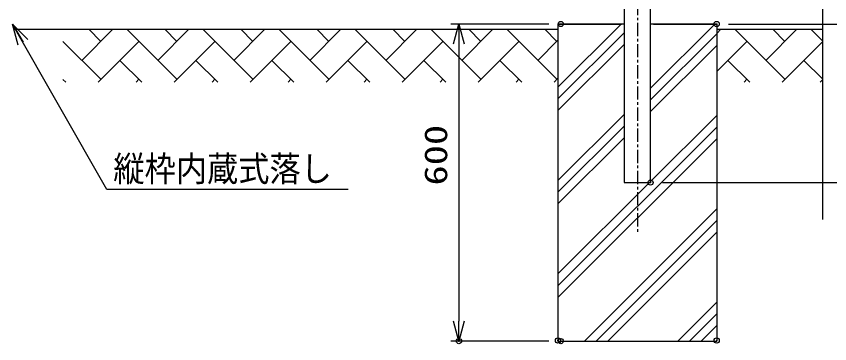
# Model space of a CAD drawing. Units: millimetres, scale not verified. Extents: x -4425 to 4425, y -3150 to 3150.
# Drawn here: x 1592 to 3130, y -1618 to -998 of the extents above; entities that cross this region are included whole.
import ezdxf
from ezdxf.enums import TextEntityAlignment as Align

# ---------------------------------------------------------------- set-up
doc = ezdxf.new("R2010")
doc.units = ezdxf.units.MM
doc.header["$LTSCALE"] = 20
doc.header["$PDMODE"] = 32
doc.header["$PDSIZE"] = 10
doc.linetypes.add('USER1', pattern=[2, 1.25, -0.25, 0.25, -0.25])
for name, color, linetype, lineweight in [('0-2_外形線', 7, 'Continuous', 25), ('0-5_寸法', 4, 'Continuous', 25), ('0-A_LAYER04', 1, 'USER1', 25), ('0-B_EXTCNT-L', 4, 'Continuous', 25), ('0-C_LAYER15', 1, 'Continuous', 25), ('1-1_ハッチング', 4, 'Continuous', 25), ('1-9_LAYER12', 3, 'Continuous', 25)]:
    doc.layers.add(name, color=color, linetype=linetype, lineweight=lineweight)
doc.layers.add('0-6_DEFPOINTS', color=7, linetype='Continuous')
doc.styles.add('ＭＳ ゴシック', font='')
doc.styles.get('ＭＳ ゴシック').set_extended_font_data('MS Gothic')

# ---------------------------------------------------------------- blocks, each defined once
blk = doc.blocks.new('_Open30')
at = {"layer": '0-5_寸法'}
blk.add_line((0, 0), (-20, 0), dxfattribs=at)
blk.add_lwpolyline([(-20, 5.36), (0, 0), (-20, -5.36)], dxfattribs=at)

msp = doc.modelspace()

# ---------------------------------------------------------------- linework, layer by layer
at = {"layer": '0-2_外形線'}
for p, q in [((2741.68, 711.88), (2741.68, -1313.12)), ((2791.68, -1313.12), (2791.68, 711.88)), ((2616.68, -1013.12), (2616.68, -1613.12)), ((2616.68, -1013.12), (2736.43, -1013.12)), ((2741.68, -1013.12), (2616.73, -1013.12)), ((2916.63, -1013.12), (2791.68, -1013.12)), ((2796.93, -1013.12), (2916.68, -1013.12)), ((2916.68, -1013.12), (2916.68, -1613.12)), ((1587.18, -1023.12), (2616.68, -1023.12)), ((2916.68, -1023.12), (3116.68, -1023.12)), ((2741.68, -1313.12), (2791.68, -1313.12)), ((2616.68, -1613.12), (2916.68, -1613.12))]:
    msp.add_line(p, q, dxfattribs=at)
at = {"layer": '0-6_DEFPOINTS'}
for p in [(2621.93, -1013.12), (2916.68, -1013.12), (2791.68, -1313.12), (2429.36, -1613.12), (2616.68, -1612.04), (2621.93, -1613.12), (2916.68, -1612.04)]:
    msp.add_point(p, dxfattribs=at)
at = {"layer": '0-A_LAYER04'}
msp.add_line((2766.68, 748.86), (2766.68, -1409.38), dxfattribs=at)
at = {"layer": '0-B_EXTCNT-L'}
msp.add_line((3116.68, 858.46), (3116.68, -1383.33), dxfattribs=at)
at = {"layer": '0-C_LAYER15'}
for p, q in [((2599.43, -1013.12), (2414.36, -1013.12)), ((2939.18, -1013.12), (3634.42, -1013.12)), ((2939.18, -1013.12), (3483.42, -1013.12)), ((2939.18, -1013.12), (3483.42, -1013.12)), ((2814.18, -1313.12), (3780.25, -1313.12)), ((2814.18, -1313.12), (3483.42, -1313.12)), ((2599.43, -1613.12), (2414.36, -1613.12))]:
    msp.add_line(p, q, dxfattribs=at)
at = {"layer": '0-C_LAYER15', "color": 2}
msp.add_line((2429.36, -1050.62), (2429.36, -1575.62), dxfattribs=at)
at = {"layer": '1-1_ハッチング'}
for p, q in [((2616.68, -1132.59), (2736.15, -1013.12)), ((2791.68, -1134.37), (2912.93, -1013.12)), ((1716.53, -1081.86), (1775.28, -1023.12)), ((1752.45, -1045.94), (1729.63, -1023.12)), ((1896.14, -1117.78), (1801.47, -1023.12)), ((1860.22, -1081.86), (1918.96, -1023.12)), ((1896.14, -1045.94), (1873.31, -1023.12)), ((2039.82, -1117.78), (1945.15, -1023.12)), ((2003.9, -1081.86), (2062.65, -1023.12)), ((2039.82, -1045.94), (2016.99, -1023.12)), ((2183.5, -1117.78), (2088.84, -1023.12)), ((2147.58, -1081.86), (2206.33, -1023.12)), ((2183.5, -1045.94), (2160.68, -1023.12)), ((2327.19, -1117.78), (2232.52, -1023.12)), ((2291.27, -1081.86), (2350.01, -1023.12)), ((2327.19, -1045.94), (2304.36, -1023.12)), ((2470.87, -1117.78), (2376.21, -1023.12)), ((2434.95, -1081.86), (2493.7, -1023.12)), ((2470.87, -1045.94), (2448.05, -1023.12)), ((2614.56, -1117.78), (2519.89, -1023.12)), ((2614.56, -1045.94), (2591.73, -1023.12)), ((2616.68, -1154.69), (2741.68, -1029.69)), ((2916.68, -1031.19), (2924.75, -1023.12)), ((3045.61, -1117.78), (2950.94, -1023.12)), ((3009.69, -1081.86), (3068.43, -1023.12)), ((3045.61, -1045.94), (3022.78, -1023.12)), ((3116.68, -1045.17), (3094.63, -1023.12)), ((2578.64, -1081.86), (2616.68, -1043.82)), ((2791.68, -1156.46), (2916.68, -1031.46)), ((1752.45, -1117.78), (1680.68, -1046.01)), ((1747.12, -1123.12), (1824.29, -1045.94)), ((1890.8, -1123.12), (1967.98, -1045.94)), ((2034.49, -1123.12), (2111.66, -1045.94)), ((2178.17, -1123.12), (2255.35, -1045.94)), ((2321.86, -1123.12), (2399.03, -1045.94)), ((2465.54, -1123.12), (2542.71, -1045.94)), ((2616.68, -1176.78), (2741.68, -1051.78)), ((2791.68, -1178.56), (2916.68, -1053.56)), ((2916.68, -1103.03), (2973.77, -1045.94)), ((3040.28, -1123.12), (3116.68, -1046.72)), ((1829.63, -1123.12), (1788.37, -1081.86)), ((1973.31, -1123.12), (1932.06, -1081.86)), ((2116.99, -1123.12), (2075.74, -1081.86)), ((2260.68, -1123.12), (2219.43, -1081.86)), ((2404.36, -1123.12), (2363.11, -1081.86)), ((2548.05, -1123.12), (2506.79, -1081.86)), ((2979.1, -1123.12), (2937.85, -1081.86)), ((3116.68, -1117.01), (3081.53, -1081.86)), ((1685.94, -1123.12), (1680.68, -1117.85)), ((1818.96, -1123.12), (1824.29, -1117.78)), ((1962.65, -1123.12), (1967.98, -1117.78)), ((2106.33, -1123.12), (2111.66, -1117.78)), ((2250.01, -1123.12), (2255.35, -1117.78)), ((2393.7, -1123.12), (2399.03, -1117.78)), ((2537.38, -1123.12), (2542.71, -1117.78)), ((2609.22, -1123.12), (2616.68, -1115.66)), ((2968.43, -1123.12), (2973.77, -1117.78)), ((3112.12, -1123.12), (3116.68, -1118.56)), ((2616.68, -1309.37), (2741.68, -1184.37)), ((2791.68, -1311.14), (2916.68, -1186.14)), ((2616.68, -1331.46), (2741.68, -1206.46)), ((2616.68, -1508.24), (2916.68, -1208.24)), ((2616.68, -1353.56), (2741.68, -1228.56)), ((2616.68, -1530.34), (2916.68, -1230.34)), ((2616.68, -1486.14), (2789.7, -1313.12)), ((2666.48, -1613.12), (2916.68, -1362.92)), ((2688.58, -1613.12), (2916.68, -1385.02)), ((2710.67, -1613.12), (2916.68, -1407.11)), ((2843.26, -1613.12), (2916.68, -1539.7)), ((2865.35, -1613.12), (2916.68, -1561.79)), ((2887.45, -1613.12), (2916.68, -1583.89))]:
    msp.add_line(p, q, dxfattribs=at)
at = {"layer": '1-9_LAYER12', "color": 7}
msp.add_lwpolyline([(2219.89, -1326.23), (1763.98, -1326.23), (1586.21, -1014.85)], dxfattribs=at)

# ---------------------------------------------------------------- block references
at = {"layer": '0-C_LAYER15', "xscale": 1.875, "yscale": 1.875}
for p, rotation in [((2429.36, -1013.12), 90), ((2429.36, -1613.12), 270)]:
    msp.add_blockref('_Open30', p, dxfattribs=dict(at, rotation=rotation))
at = {"layer": '1-9_LAYER12', "xscale": 2, "yscale": 2, "rotation": 120}
msp.add_blockref('_Open30', (1585.21, -1013.12), dxfattribs=at)

# ---------------------------------------------------------------- texts
at = {"layer": '0-C_LAYER15', "color": 3, "style": 'ＭＳ ゴシック', "width": 1.3}
msp.add_text('600', height=43.26, rotation=90, dxfattribs=at).set_placement((2420.19, -1318.67), align=Align.BOTTOM_LEFT)
at = {"layer": '1-9_LAYER12', "style": 'ＭＳ ゴシック', "width": 0.9}
msp.add_text('縦枠内蔵式落し', height=48.09, dxfattribs=at).set_placement((1775.98, -1325.48), align=Align.BOTTOM_LEFT)

doc.saveas('drawing.dxf')
